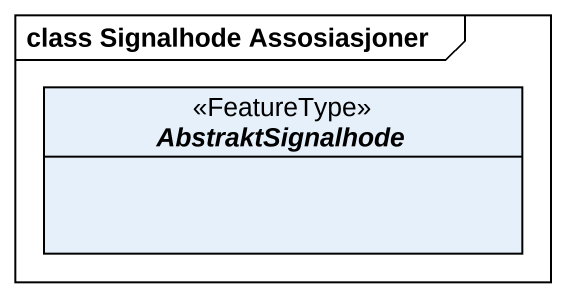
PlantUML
@startuml
mainframe class Signalhode Assosiasjoner
hide circle
hide empty members
abstract class AbstraktSignalhode <<FeatureType>>
@enduml
